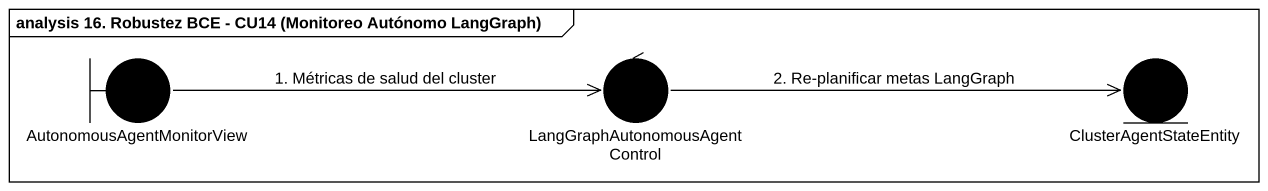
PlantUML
@startuml
mainframe analysis 16. Robustez BCE - CU14 (Monitoreo Autónomo LangGraph)
boundary AutonomousAgentMonitorView #000000
control "LangGraphAutonomousAgentControl" as LangGraphAutonomousAgentCont #000000
entity ClusterAgentStateEntity #000000
AutonomousAgentMonitorView -right-> LangGraphAutonomousAgentCont : 1. Métricas de salud del cluster
LangGraphAutonomousAgentCont -right-> ClusterAgentStateEntity : 2. Re-planificar metas LangGraph
@enduml
